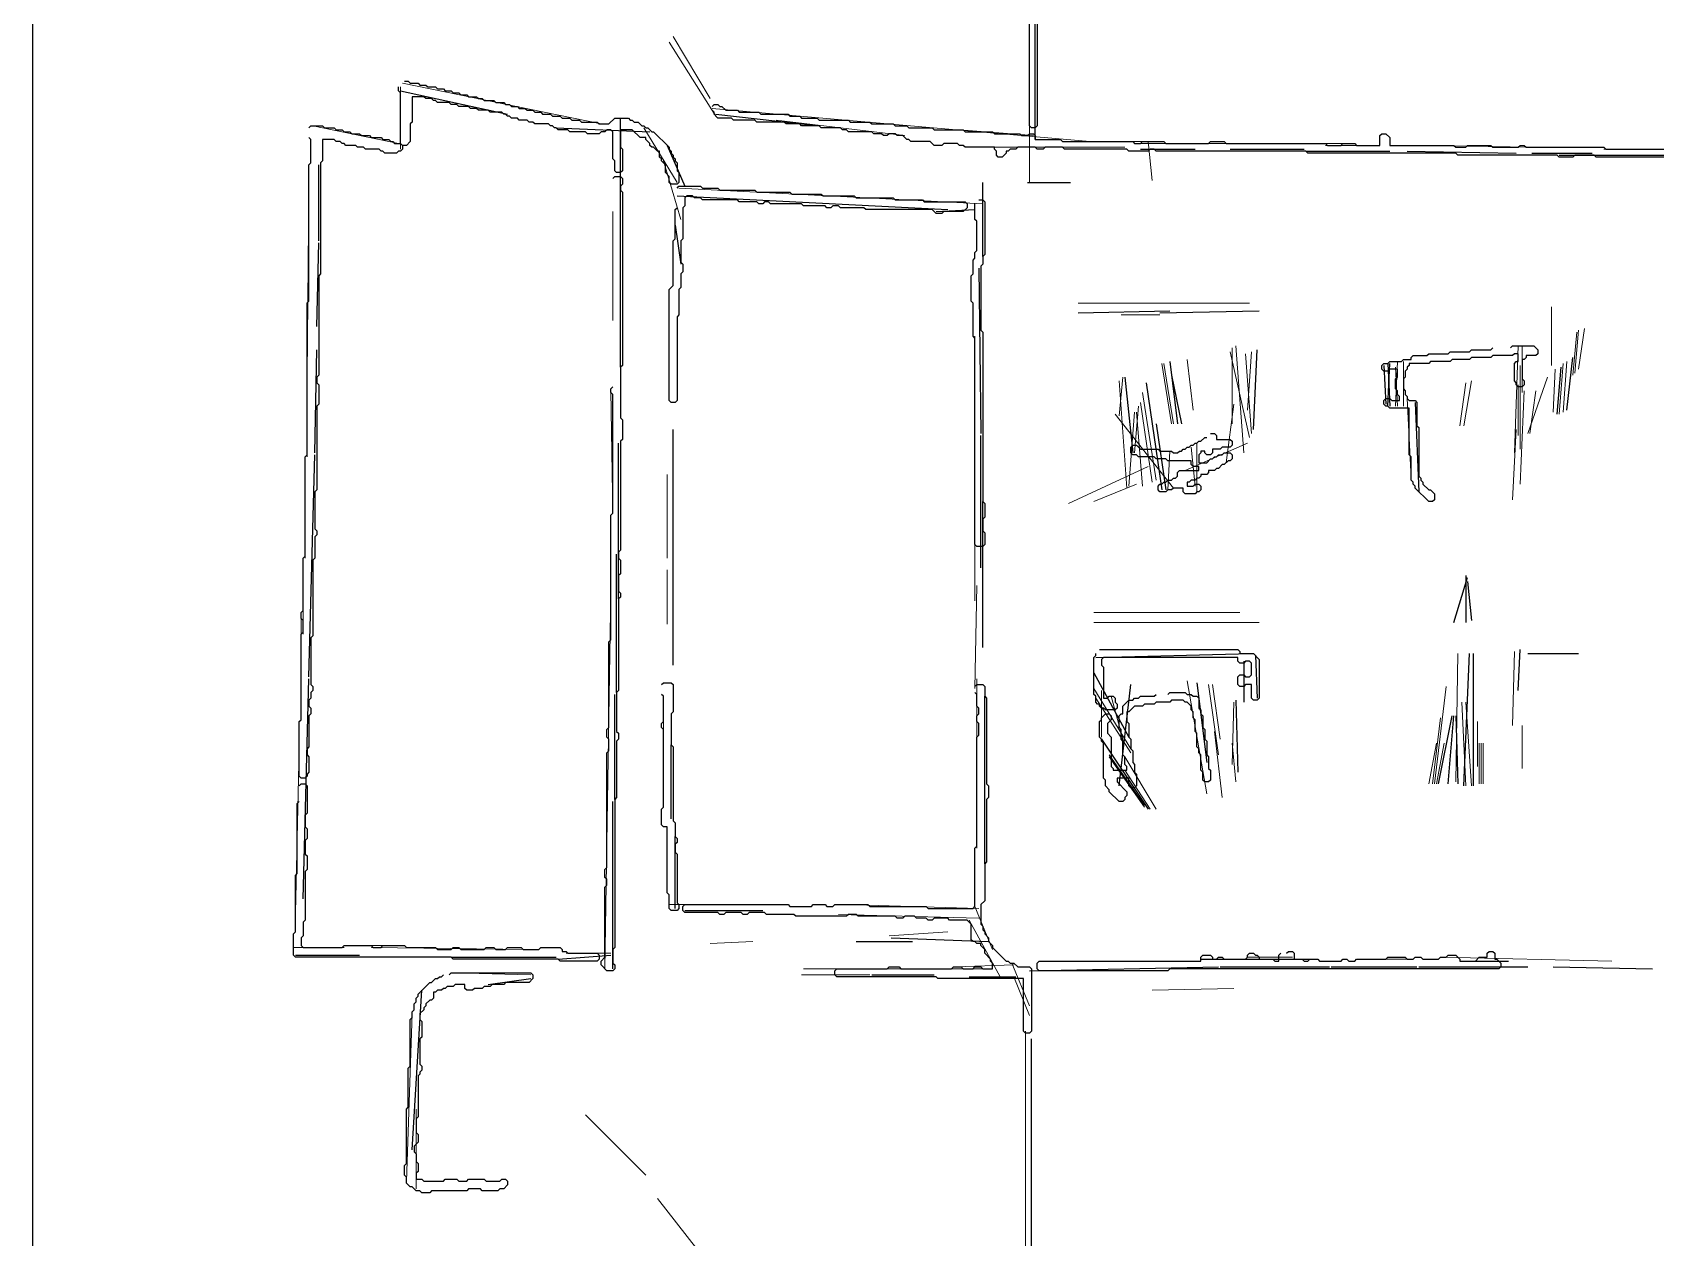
# Model space of a CAD drawing. Header units: metres. Extents: x 0 to 314, y 0 to 400.
# Drawn here: x 0 to 208.4, y 137.8 to 292.5 of the extents above; entities that cross this region are included whole.
import ezdxf

# ---------------------------------------------------------------- set-up
doc = ezdxf.new("R2010")
doc.units = ezdxf.units.M
for name, color, linetype in [('CUT', 7, 'Continuous'), ('FOLD', 1, 'Continuous'), ('OUTLINE', 3, 'Continuous')]:
    doc.layers.add(name, color=color, linetype=linetype)

msp = doc.modelspace()

# ---------------------------------------------------------------- linework, layer by layer
at = {"layer": 'CUT', "lineweight": 25}
for p, q in [((128.75, 278.75), (128.75, 313.75)), ((47.25, 285), (61, 282)), ((75.5, 249.5), (75.5, 281.5)), ((87.75, 282), (101, 280.5)), ((67.25, 280.25), (79.25, 279.75)), ((81.5, 278), (83.75, 272.75)), ((142.25, 277.5), (149.25, 277.5)), ((153.75, 277.5), (163.25, 277.5)), ((163.5, 277.25), (174.25, 277.25)), ((176.5, 277.25), (190.5, 277)), ((36.75, 265.75), (36.75, 275.5)), ((192.5, 277), (200.25, 277)), ((196, 276.75), (211.75, 276.75)), ((122, 263.75), (122, 273.25)), ((127.75, 273.25), (133.25, 273.25)), ((82.75, 271.5), (117.5, 269.75)), ((116, 269.5), (121, 269.75)), ((82.5, 267.75), (83.25, 262.75)), ((36.5, 254.75), (36.75, 265.5)), ((121.5, 262.25), (121.75, 241)), ((134.25, 256.5), (146, 256.75)), ((144.75, 256.5), (157.5, 256.75)), ((36.25, 238.5), (36.5, 251.75)), ((146, 250.25), (147, 242.25)), ((156.75, 241.5), (157.25, 251.75)), ((197, 244), (197.75, 250.75)), ((140.25, 248.25), (141.25, 238.5)), ((146.25, 248.5), (147.5, 242.25)), ((173.5, 249.75), (173.75, 244.75)), ((174, 250), (174.25, 244.5)), ((174, 244.5), (174.25, 250)), ((195.75, 243.5), (196.25, 249.5)), ((143, 247.5), (145, 233.75)), ((177.5, 245), (178, 233.5)), ((144.25, 242.25), (145.5, 233.75)), ((75.25, 219.75), (75.25, 239.75)), ((82.25, 211.25), (82.25, 241.5)), ((121.75, 223.75), (121.75, 240.75)), ((35.5, 209.75), (36.25, 238.25)), ((122, 213.5), (122, 232.25)), ((75, 207.75), (75, 225.5)), ((182.5, 216.75), (184.25, 222.5)), ((184, 222.75), (184, 216.75)), ((184.25, 222), (184.75, 217)), ((136.5, 212.25), (156.5, 212.75)), ((183.75, 195.75), (184.5, 212.75)), ((185, 195.75), (185, 212.75)), ((190.75, 208), (191, 213.25)), ((192, 212.75), (198.5, 212.75)), ((155.5, 211.75), (155.5, 206.5)), ((157, 212.5), (157.25, 207)), ((34.75, 181.25), (35.5, 209.5)), ((136.25, 210.25), (140.75, 202)), ((139.5, 195.75), (141, 208.75)), ((149.5, 209), (150.75, 198.75)), ((74.75, 194), (74.75, 207.5)), ((122.25, 185.75), (122.25, 207.25)), ((154.5, 206.75), (154.75, 197.5)), ((180.5, 196), (182.25, 204.75)), ((181.75, 196), (182.5, 204.75)), ((182.75, 204.75), (183, 196)), ((82, 191.5), (82, 201)), ((137.25, 201.75), (143.25, 192.75)), ((74.5, 172.25), (74.5, 193.75)), ((82.5, 180), (82.5, 189.25)), ((83.75, 179.75), (93.75, 179.75)), ((105.75, 175.75), (113, 175.75)), ((110.25, 176.25), (122.75, 175.75)), ((33.75, 174), (42, 174)), ((53.75, 173.75), (67.25, 173.75)), ((67.5, 173.5), (74.25, 174)), ((150, 173.5), (164.75, 173.5)), ((183.25, 173.25), (189.5, 173.25)), ((58.5, 170.25), (64, 171)), ((107.75, 171.5), (115.75, 171.5)), ((120.25, 171.25), (126.25, 171.25)), ((128, 172), (152.25, 172.5)), ((152.5, 172.5), (166.5, 172.5)), ((166.75, 172.5), (177.75, 172.5)), ((178, 172.5), (192, 172.5)), ((195.25, 172.5), (208, 172.25)), ((48.75, 149), (50, 169.5)), ((128.25, 131.5), (128.25, 163.25))]:
    msp.add_line(p, q, dxfattribs=at)
at = {"layer": 'FOLD', "lineweight": 18}
for p, q in [((128, 273.25), (128, 313.75)), ((82.25, 292), (87, 284)), ((81.75, 291.25), (87.75, 281.75)), ((47.25, 285.5), (47.25, 277.5)), ((47.5, 286), (73, 280.75)), ((87.25, 282.75), (135.75, 278.5)), ((36, 280.5), (47, 278.25)), ((78.5, 280.25), (82.75, 273.25)), ((95.5, 281.25), (112, 279.25)), ((119, 280), (128.5, 279.25)), ((123.5, 277.75), (140.25, 277.75)), ((136, 278.5), (145, 278.5)), ((142, 278.25), (150, 278.25)), ((143.25, 278.5), (143.75, 273.5)), ((150.25, 278.25), (157.25, 278.25)), ((157.5, 278.25), (169.5, 278.25)), ((166, 278), (173, 278)), ((178.5, 278), (192.5, 277.75)), ((201.75, 277.5), (209.25, 277.5)), ((81, 276), (83.25, 268.5)), ((35.25, 248.5), (35.5, 272.25)), ((83, 272.5), (122, 270.5)), ((74.5, 269.5), (74.5, 255.5)), ((134.25, 257.75), (156.25, 257.75)), ((195, 249.75), (195, 257.25)), ((81.75, 245.5), (81.75, 255.25)), ((139.75, 256.25), (144.75, 256.25)), ((198, 248.75), (198.5, 254.25)), ((198.5, 249.25), (199.25, 254.5)), ((121, 219.5), (121, 253.5)), ((154.5, 252.25), (155.5, 238.5)), ((190.25, 238.5), (190.75, 252.25)), ((191.25, 246.25), (191.25, 252.25)), ((197.75, 248.5), (198.25, 254)), ((148.25, 250.5), (149, 244)), ((153.75, 251.5), (156.25, 240.5)), ((154, 242.25), (154, 252)), ((155.75, 251.25), (156.5, 241)), ((156, 244), (156.5, 251.5)), ((175, 244.5), (175.25, 250.25)), ((176, 244.5), (176, 250.25)), ((196.5, 243.75), (197, 250.25)), ((35.25, 238), (35.25, 248.25)), ((139.5, 243.25), (140, 248.25)), ((145, 250), (146.25, 242.25)), ((145.25, 250), (146.5, 242.25)), ((175, 249.5), (175.25, 244.5)), ((191, 249.75), (191, 239)), ((192, 241), (194.5, 248.25)), ((195.25, 243.75), (195.5, 249.25)), ((196, 243.5), (196.5, 250)), ((74.25, 246.5), (74.5, 230.75)), ((139.5, 247.75), (140.5, 234)), ((142.5, 246.25), (144.25, 235)), ((183.25, 242), (184, 247.5)), ((183.75, 242), (184.75, 247.75)), ((190.75, 240.75), (190.75, 247.25)), ((191, 234.5), (191.5, 246.5)), ((192.25, 241), (193, 246.5)), ((141.5, 238.5), (142, 244.5)), ((142.25, 245), (143.75, 234.75)), ((153.25, 237.25), (154.25, 244.75)), ((176.5, 245.5), (177, 235.25)), ((139, 243.5), (146.5, 234)), ((140.75, 234.25), (141.5, 243.75)), ((141.75, 243.75), (142.5, 234.25)), ((148, 236.25), (156, 239.75)), ((149.5, 239.75), (149.5, 233.5)), ((190, 232.5), (190.5, 241.5)), ((35, 225), (35, 237.75)), ((145.75, 233.75), (146, 238.75)), ((148.75, 239.25), (149.25, 234.25)), ((81.5, 235.75), (81.5, 225)), ((133, 232), (143.25, 236.75)), ((136.25, 232.25), (141.75, 234.5)), ((74.25, 221), (74.25, 230.25)), ((34.75, 215.25), (34.75, 224.75)), ((81.5, 216.5), (81.5, 223.5)), ((121, 208.25), (121.25, 221.5)), ((73.5, 172.25), (74.25, 220.75)), ((34.5, 208), (34.5, 217.75)), ((136.25, 218), (155, 218)), ((136.25, 216.75), (157.5, 216.75)), ((137.25, 213.25), (154.5, 213.25)), ((182.75, 196.25), (183, 212.75)), ((190, 203.5), (190.25, 213)), ((121.25, 187.75), (121.25, 209.5)), ((148.25, 209.25), (150.75, 194.75)), ((151, 208.75), (152.25, 199.75)), ((151.5, 208.75), (152.5, 201.75)), ((180, 196), (181.5, 208.5)), ((136.25, 208.25), (141, 200.5)), ((136.5, 207), (141, 200)), ((137.25, 202), (137.25, 208)), ((138.5, 207.25), (140, 201.75)), ((154, 198.5), (154.25, 206.5)), ((183.5, 206.5), (184, 195.75)), ((184, 206.5), (184.75, 195.75)), ((81, 198.5), (81, 205.5)), ((179.75, 196), (180.75, 204.5)), ((151.75, 202.75), (152.75, 194.25)), ((185.5, 204), (185.5, 198.25)), ((191.25, 198), (191.25, 203.5)), ((33.75, 179.5), (34.25, 200.5)), ((154, 201.25), (154.5, 196.25)), ((179.25, 196), (180.25, 201.25)), ((180.25, 196), (181.25, 201.25)), ((185.75, 196), (185.75, 201.25)), ((186, 201.25), (186, 196)), ((186.25, 196), (186.25, 201.25)), ((138.25, 199.75), (142.75, 193.25)), ((138.25, 199.5), (142.75, 193)), ((140.25, 199.5), (144.25, 192.75)), ((140.25, 197.75), (143.5, 192.75)), ((81.5, 182.25), (81.5, 190.5)), ((81.75, 180.5), (96.75, 180.5)), ((103.5, 179.25), (121.5, 178.75)), ((104.25, 180.5), (121.5, 180)), ((121, 180.25), (123.25, 174.75)), ((120.25, 178.5), (124.25, 171.25)), ((40.25, 175.25), (47.5, 175.25)), ((87, 175.5), (92.5, 175.75)), ((110, 176.5), (117.5, 177)), ((33.5, 175), (40, 175)), ((43.5, 175), (63.75, 174.75)), ((68.5, 174.25), (74.25, 174.25)), ((125.75, 173), (128, 167.5)), ((129.5, 173.25), (150, 173.25)), ((156, 173.75), (161.75, 173.75)), ((170.25, 173.5), (177, 173.5)), ((181, 173.75), (202.75, 173.25)), ((54, 171.75), (64, 171.5)), ((98.75, 171.5), (107.5, 171.5)), ((99, 172.25), (123.25, 172.25)), ((118.5, 172.5), (126, 172.75)), ((126, 171.25), (128, 166.25)), ((143.75, 169.5), (154.25, 169.75)), ((48, 145), (48.75, 166.5)), ((127.5, 133.5), (127.5, 164.25)), ((49.25, 144), (49.25, 154.25)), ((71, 153.5), (78.75, 145.75)), ((80.25, 142.75), (86.5, 134.75))]:
    msp.add_line(p, q, dxfattribs=at)
at = {"layer": 'OUTLINE'}
for points in [[(0, 325.75), (0, 0.25)], [(129, 311.25), (129, 280.5), (128.75, 280.25), (128.25, 280.25), (128, 280.5), (128, 312.5)], [(47.75, 286.25), (48.25, 286.25), (48.5, 286), (49.5, 286), (49.75, 285.75), (50.5, 285.75), (50.75, 285.5), (51.75, 285.5), (52, 285.25), (52.75, 285.25), (53, 285), (53.75, 285), (54, 284.75), (54.75, 284.75), (55, 284.5), (55.75, 284.5), (56, 284.25), (57, 284.25), (57.25, 284), (57.75, 284), (58, 283.75), (59.25, 283.75), (59.5, 283.5), (60.5, 283.5), (60.75, 283.25), (61.25, 283.25), (61.5, 283), (62.25, 283), (62.5, 282.75), (63.25, 282.75), (63.5, 282.5), (64.25, 282.5), (64.5, 282.25), (65.25, 282.25), (65.5, 282), (66.5, 282), (66.75, 281.75), (67.75, 281.75), (68, 281.5), (69, 281.5), (69.25, 281.25), (70.25, 281.25), (70.5, 281), (72.5, 281), (72.75, 280.75), (74, 280.75), (74.75, 281.5), (76.5, 281.5), (76.75, 281.25), (77, 281.25), (77.25, 281), (77.75, 281), (78.25, 280.5), (78.5, 280.5), (78.75, 280.25), (79, 280.25), (79.5, 279.75), (79.75, 279.75), (81.75, 277.75), (81.75, 277.5), (82, 277.25), (82, 277), (82.25, 276.75), (82.25, 276.5), (82.5, 276.25), (82.5, 276), (82.75, 275.75), (82.75, 274.75), (83, 274.5), (83, 273.25), (82.75, 273), (82, 273), (81.75, 273.25), (81.75, 274), (81.25, 274.5), (81.25, 275.5), (80.75, 276), (80.75, 276.25), (80.5, 276.5), (80.5, 277.25), (80.25, 277.25), (79.75, 277.75), (79.5, 277.75), (79.25, 278), (79.25, 278.25), (78.75, 278.75), (78.75, 279), (78, 279), (77, 280), (75.5, 280), (75.5, 277.75), (75.75, 277.5), (75.75, 274.75), (75.5, 274.5), (75, 274.5), (74.75, 274.75), (74.75, 276), (74.5, 276.25), (74.5, 279.75), (74.25, 280), (73.75, 280), (73.5, 279.75), (73, 279.75), (72.75, 279.5), (71.25, 279.5), (71, 279.75), (69, 279.75), (68.75, 280), (67.5, 280), (67.25, 280.25), (67, 280.25), (66.75, 280.5), (66.5, 280.5), (66.25, 280.75), (64.5, 280.75), (64.25, 281), (63.75, 281), (63.5, 281.25), (62.5, 281.25), (62.25, 281.5), (61.5, 281.5), (61.25, 281.75), (61, 281.75), (60.75, 282), (60.5, 282), (60.25, 282.25), (58.75, 282.25), (58.5, 282.5), (57.25, 282.5), (57, 282.75), (56.25, 282.75), (56, 283), (54.75, 283), (54.5, 283.25), (53.75, 283.25), (53.5, 283.5), (52, 283.5), (51.75, 283.75), (51.5, 283.75), (51.25, 284), (50.5, 284), (50.25, 284.25), (48.75, 284.25), (48.75, 281), (48.5, 280.75), (48.5, 278.5), (48, 278), (47.5, 278), (47.25, 278.25), (47.25, 284.75), (47, 285), (47, 285.5)], [(87.25, 283), (87.5, 283.25), (88, 283.25), (88.25, 283), (88.5, 283), (89, 282.5), (90.5, 282.5), (90.75, 282.25), (93.25, 282.25), (93.5, 282), (97, 282), (97.25, 281.75), (98.5, 281.75), (98.75, 281.5), (100.75, 281.5), (101, 281.25), (104.75, 281.25), (105, 281), (107.5, 281), (107.75, 280.75), (110.5, 280.75), (110.75, 280.5), (112.25, 280.5), (112.5, 280.25), (115.5, 280.25), (115.75, 280), (119.5, 280), (119.75, 279.75), (123.25, 279.75), (123.5, 279.5), (126.75, 279.5), (127, 279.25), (127.75, 279.25), (128, 279.5), (128.5, 279.5), (128.75, 279.25), (128.75, 278.75), (132, 278.75), (132.25, 278.5), (141.25, 278.5), (141.5, 278.25), (142.25, 278.25), (142.5, 278.5), (145.25, 278.5), (145.5, 278.25), (151, 278.25), (151.25, 278.5), (153, 278.5), (153.25, 278.25), (166, 278.25), (166.25, 278), (168, 278), (168.25, 278.25), (169.75, 278.25), (170, 278), (173, 278), (173, 279.25), (173.25, 279.5), (173.75, 279.5), (174.25, 279), (174.25, 278), (182.5, 278), (182.75, 277.75), (184, 277.75), (184.25, 278), (187.25, 278), (187.5, 277.75), (190.75, 277.75), (191, 278), (191.5, 278), (191.75, 277.75), (201.75, 277.75), (202, 277.5), (209.5, 277.5)], [(209.5, 276.5), (200.75, 276.5), (200.5, 276.75), (198, 276.75), (197.75, 276.5), (196, 276.5), (195.75, 276.75), (183, 276.75), (182.75, 277), (163.75, 277), (163.5, 277.25), (144.25, 277.25), (144, 277.5), (143.5, 277.5), (143.25, 277.25), (140.75, 277.25), (140.5, 277.5), (132.5, 277.5), (132.25, 277.75), (130, 277.75), (129.75, 277.5), (129, 277.5), (128.75, 277.75), (126.5, 277.75), (126.25, 277.5), (125.5, 277.5), (125.25, 277.25), (125, 277.25), (125, 277), (124.5, 276.5), (124, 276.5), (123.75, 276.75), (123.75, 277.25), (123.5, 277.5), (123.5, 277.75), (119.75, 277.75), (119.5, 278), (119, 278), (118.75, 278.25), (117, 278.25), (116.75, 278), (115.75, 278), (115.25, 278.5), (112.75, 278.5), (112.5, 278.75), (112.25, 278.75), (111.75, 279.25), (111, 279.25), (110.75, 279.5), (110, 279.5), (109.75, 279.25), (109.25, 279.25), (109, 279.5), (108, 279.5), (107.75, 279.75), (104.75, 279.75), (104.5, 280), (104, 280), (103.75, 280.25), (101.25, 280.25), (101, 280.5), (98.75, 280.5), (98.5, 280.75), (96.75, 280.75), (96.5, 281), (93, 281), (92.75, 281.25), (90, 281.25), (89.75, 281.5), (88, 281.5), (87.5, 282), (87.5, 282.25), (87.25, 282.5)], [(35.5, 280.25), (35.75, 280.5), (37.25, 280.5), (37.5, 280.25), (38.75, 280.25), (39, 280), (39.75, 280), (40, 279.75), (40.75, 279.75), (41, 279.5), (42, 279.5), (42.25, 279.25), (43.25, 279.25), (43.5, 279), (44.75, 279), (45, 278.75), (45.75, 278.75), (46, 278.5), (46.25, 278.5), (46.5, 278.25), (47.25, 278.25), (47.5, 278), (47.5, 277.5), (47.25, 277.25), (47, 277.25), (46.75, 277), (45.25, 277), (45, 277.25), (44.75, 277.25), (44.5, 277.5), (42.75, 277.5), (42.5, 277.75), (41.75, 277.75), (41.5, 278), (40.25, 278), (40, 278.25), (39.75, 278.25), (39.5, 278.5), (39, 278.5), (38.75, 278.75), (37.25, 278.75), (37.25, 276), (37, 275.75), (37, 261.5), (36.75, 261.25), (36.75, 248.5), (36.5, 248.25), (36.5, 247.5), (36.75, 247.25), (36.75, 244.75), (36.5, 244.5), (36.5, 233.75), (36.25, 233.5), (36.25, 228.75), (36.5, 228.5), (36.5, 228), (36.25, 227.75), (36.25, 225), (36, 224.75), (36, 215), (35.75, 214.75), (35.75, 208.75), (36, 208.5), (36, 208), (35.75, 207.75), (35.75, 207), (35.5, 206.75), (35.5, 206), (35.75, 205.75), (35.75, 205), (35.5, 204.75), (35.5, 200.75), (35.25, 200.5), (35.25, 199.75), (35.5, 199.5), (35.5, 197.5), (35.25, 197.25), (35.25, 197), (35, 196.75), (34.5, 196.75), (34.25, 197), (34.25, 204), (34.5, 204.25), (34.5, 215.25), (34.75, 215.5), (34.75, 217), (34.5, 217.25), (34.5, 218), (34.75, 218.25), (34.75, 225), (35, 225.25), (35, 238), (35.25, 238.25), (35.25, 257.75), (35.5, 258), (35.5, 275.5), (35.75, 275.75), (35.75, 278.75), (35.5, 279)], [(74.5, 273.75), (74.75, 274), (75.5, 274), (75.75, 273.75), (75.75, 273), (75.5, 272.75), (75.5, 272.25), (75.75, 272), (75.75, 249.75), (75.5, 249.5), (75.5, 243), (75.75, 242.75), (75.75, 240.25), (75.5, 240), (75.5, 226), (75.25, 225.75), (75.25, 225), (75.5, 224.75), (75.5, 223), (75.25, 222.75), (75.25, 220.75), (75.5, 220.5), (75.5, 220), (75.25, 219.75), (75.25, 208), (75, 207.75), (75, 202.75), (75.25, 202.5), (75.25, 201.75), (75, 201.5), (75, 194.25), (74.75, 194), (74.75, 175), (74.5, 174.75), (74.5, 173), (74.75, 172.75), (74.75, 172.25), (74.5, 172), (73.75, 172), (73, 172.75), (73, 173.25), (73.5, 173.75), (73.5, 182.75), (73.75, 183), (73.75, 183.75), (73.5, 184), (73.5, 185), (73.75, 185.25), (73.75, 200), (74, 200.25), (74, 201.75), (73.75, 202), (73.75, 203), (74, 203.25), (74, 214.25), (74.25, 214.5), (74.25, 230.5), (74.5, 230.75), (74.5, 246), (74.25, 246.25), (74.25, 246.75), (74.5, 247)], [(82.75, 272.5), (83, 272.75), (85.75, 272.75), (86, 272.5), (88, 272.5), (88.25, 272.25), (92.75, 272.25), (93, 272), (97.25, 272), (97.5, 271.75), (101.25, 271.75), (101.5, 271.5), (105.5, 271.5), (105.75, 271.25), (110.5, 271.25), (110.75, 271), (114.25, 271), (114.5, 270.75), (119.75, 270.75), (120, 270.5), (120, 270), (119.5, 269.5), (117, 269.5), (116.75, 269.25), (116, 269.25), (115.5, 269.75), (107, 269.75), (106.75, 270), (103.75, 270), (103.5, 270.25), (102.75, 270.25), (102.5, 270), (102, 270), (101.75, 270.25), (99, 270.25), (98.75, 270.5), (94.75, 270.5), (94.5, 270.75), (94, 270.75), (93.75, 270.5), (93.25, 270.5), (93, 270.75), (90.75, 270.75), (90.5, 271), (86, 271), (85.75, 271.25), (85, 271.25), (84.75, 271.5), (84, 271.5), (83.75, 271.25), (83.75, 270.25), (83.5, 270), (83.5, 266), (83.25, 265.75), (83.25, 263), (83.5, 262.75), (83.5, 261.75), (83.25, 261.5), (83.25, 259.75), (83, 259.5), (83, 256.25), (82.75, 256), (82.75, 245.25), (82.5, 245), (82, 245), (81.75, 245.25), (81.75, 259.5), (82.25, 260), (82.25, 265.75), (82.5, 266), (82.5, 269.75), (82.75, 270)], [(121.5, 271), (122, 271), (122.25, 270.75), (122.25, 264), (122, 263.75), (122, 262.75), (121.75, 262.5), (121.75, 254.25), (122, 254), (122, 232.25), (122.25, 232), (122.25, 230.25), (122, 230), (122, 228.5), (122.25, 228.25), (122.25, 226.75), (122, 226.5), (121.25, 226.5), (121, 226.75), (121, 253.25), (120.75, 253.5), (120.75, 257.75), (120.5, 258), (120.5, 261.25), (120.75, 261.5), (120.75, 263.25), (121, 263.5), (121, 264.25), (121.25, 264.5), (121.25, 268.25), (121, 268.5), (121, 270.5)], [(189.75, 252), (190, 252.25), (192.75, 252.25), (193.25, 251.75), (193.25, 251.25), (193, 251), (191.75, 251), (191.75, 250.75), (191.5, 250.5), (191.25, 250.5), (191.25, 248), (191.5, 247.75), (191.5, 247.25), (191.25, 247), (190.75, 247), (190.5, 247.25), (190.5, 247.5), (190.25, 247.75), (190.25, 250), (190.5, 250.25), (190.75, 250.25), (190.75, 251.25), (190.25, 251.25), (190, 251), (187.5, 251), (187.25, 250.75), (184.75, 250.75), (184.5, 250.5), (182.25, 250.5), (182, 250.25), (179.5, 250.25), (179.25, 250), (176.75, 250), (176.75, 249.75), (176.5, 249.5), (176.5, 249.25), (176.25, 249), (176.25, 248.25), (176, 248), (176, 246.75), (176.25, 246.5), (176.25, 246), (176.5, 245.75), (176.5, 245.5), (176.75, 245.25), (177.5, 245.25), (177.75, 245), (177.75, 242), (178, 241.75), (178, 235.5), (178.25, 235.25), (178.25, 235), (178.5, 234.75), (178.5, 234.5), (179.25, 233.75), (179.5, 233.75), (180, 233.25), (180, 232.5), (179.75, 232.25), (179.25, 232.25), (177.5, 234), (177.5, 234.25), (177.25, 234.5), (177.25, 234.75), (177, 235), (177, 238), (176.75, 238.25), (176.75, 244.25), (174.25, 244.25), (174, 244.5), (173.75, 244.5), (173.5, 244.75), (173.5, 245.25), (173.75, 245.5), (174.25, 245.5), (174.5, 245.25), (175.5, 245.25), (175.5, 245.75), (175.25, 246), (175.25, 246.5), (175, 246.75), (175, 248), (175.25, 248.25), (175.25, 249.25), (174.25, 249.25), (174, 249), (173.5, 249), (173.25, 249.25), (173.25, 249.75), (173.5, 250), (174, 250), (174.25, 250.25), (175.75, 250.25), (176, 250.5), (177, 250.5), (177, 250.75), (177.25, 251), (179, 251), (179.25, 251.25), (181.75, 251.25), (182, 251.5), (184.5, 251.5), (184.75, 251.75), (187.25, 251.75), (187.5, 252)], [(151.25, 241), (151.75, 241), (152, 240.75), (152, 240.25), (153.75, 240.25), (154, 240), (154, 239.5), (153.75, 239.25), (152.75, 239.25), (152.5, 239), (151.5, 239), (151.5, 238.5), (151.25, 238.25), (150.75, 238.25), (150.5, 238.5), (150.5, 238.75), (150, 238.75), (150, 238.5), (149.75, 238.25), (149.75, 237.25), (150.75, 237.25), (151.25, 237.75), (151.5, 237.75), (151.75, 238), (152, 238), (152.25, 238.25), (152.75, 238.25), (153, 238.5), (153.75, 238.5), (154, 238.25), (154, 237.75), (153.75, 237.5), (153.5, 237.5), (153, 237), (152.75, 237), (152.25, 236.5), (152, 236.5), (151.75, 236.25), (151, 236.25), (151, 236), (150.75, 235.75), (150, 235.75), (150, 235.5), (149.75, 235.25), (149.5, 235.25), (149.25, 235), (148.75, 235), (148.5, 234.75), (148.25, 234.75), (148.25, 234.25), (149, 234.25), (149.25, 234.5), (149.75, 234.5), (150, 234.25), (150, 233.75), (149.75, 233.5), (149.5, 233.5), (149.25, 233.25), (148, 233.25), (147.75, 233.5), (147.75, 234), (146.5, 234), (146.25, 233.75), (145.75, 233.75), (145.5, 233.5), (144.75, 233.5), (144.5, 233.75), (144.5, 234.25), (144.75, 234.5), (145, 234.5), (145.25, 234.75), (145.5, 234.75), (145.75, 235), (146.25, 235), (146.5, 235.25), (146.75, 235.25), (147, 235.5), (147, 236), (147.25, 236.25), (149.75, 236.25), (149.75, 236.75), (149, 236.75), (148.75, 237), (148.75, 237.5), (145.75, 237.5), (145.5, 237.75), (144.25, 237.75), (144, 238), (142, 238), (141.75, 238.25), (141.25, 238.25), (141, 238.5), (141, 239.25), (141.25, 239.5), (141.75, 239.5), (142.25, 239), (144.5, 239), (144.75, 238.75), (146.25, 238.75), (146.5, 238.5), (147, 238.5), (147.25, 238.75), (147.5, 238.75), (147.75, 239), (148, 239), (148.25, 239.25), (148.5, 239.25), (148.75, 239.5), (149, 239.5), (149.25, 239.75), (149.5, 239.75), (149.75, 240), (150, 240), (150.5, 240.5), (150.75, 240.5)], [(137, 213.25), (154.75, 213.25), (155, 213), (155, 212.75), (156.75, 212.75), (157.5, 212), (157.5, 207), (157.25, 206.75), (156.75, 206.75), (156.5, 207), (156.5, 208.75), (155.75, 208.75), (155.5, 208.5), (155, 208.5), (154.75, 208.75), (154.75, 209.75), (155, 210), (155.5, 210), (155.75, 209.75), (156.25, 209.75), (156.5, 210), (156.5, 211.5), (156.25, 211.75), (155.75, 211.75), (155.5, 211.5), (155, 211.5), (154.75, 211.75), (154.75, 212.25), (137.5, 212.25), (137.25, 212), (137.25, 211.25), (137.5, 211), (137.5, 207), (138, 207), (138.25, 207.25), (138.75, 207.25), (139, 207), (139, 206.5), (139.25, 206.25), (139.25, 205.75), (139, 205.5), (137.75, 205.5), (137.5, 205.75), (137.25, 205.75), (137, 206), (137, 206.25), (136.75, 206.25), (136.5, 206.5), (136.5, 207.25), (136.25, 207.5), (136.25, 212.25), (136.5, 212.5), (136.5, 212.75)], [(80.75, 208.75), (81, 209), (82, 209), (82.25, 208.75), (82.25, 205.25), (82, 205), (82, 201), (82.25, 200.75), (82.25, 191.25), (82.5, 191), (82.5, 189.25), (82.75, 189), (82.75, 188.5), (82.5, 188.25), (82.5, 187.25), (82.75, 187), (82.75, 180.75), (83, 180.5), (83, 180), (82.75, 179.75), (82, 179.75), (81.75, 180), (81.75, 181.75), (81.5, 182), (81.5, 190.5), (81, 190.5), (80.75, 190.75), (80.75, 192.75), (81, 193), (81, 203), (80.75, 203.25), (80.75, 203.75), (81, 204), (81, 207.25), (80.75, 207.5)], [(121, 208.5), (121.25, 208.75), (122, 208.75), (122.25, 208.5), (122.25, 207.25), (122.5, 207), (122.5, 196), (122.75, 195.75), (122.75, 194.25), (122.5, 194), (122.5, 186), (122.25, 185.75), (122.25, 181), (121.75, 180.5), (121.75, 178), (122, 177.75), (122, 177.25), (122.25, 177), (122.25, 176.75), (122.75, 176.25), (122.75, 175.75), (123.25, 175.25), (123.25, 175), (125, 173.25), (125.25, 173.25), (125.5, 173), (126, 173), (126.5, 172.5), (128, 172.5), (128.25, 172.25), (128.25, 164.25), (128, 164), (127.5, 164), (127.25, 164.25), (127.25, 171), (116.25, 171), (116, 171.25), (103.25, 171.25), (103, 171.5), (103, 172), (103.25, 172.25), (109.75, 172.25), (110, 172.5), (111.25, 172.5), (111.5, 172.25), (118, 172.25), (118.25, 172.5), (119.25, 172.5), (119.5, 172.25), (120.75, 172.25), (121, 172.5), (121.75, 172.5), (122, 172.25), (123.25, 172.25), (123.25, 173), (123, 173.25), (123, 173.5), (122.25, 174.25), (122.25, 174.75), (121.75, 175.25), (121.75, 175.5), (121.25, 175.5), (121, 175.75), (120.75, 175.75), (120.5, 176), (120.5, 178), (120, 178.5), (117.75, 178.5), (117.5, 178.75), (115.75, 178.75), (115.5, 178.5), (115, 178.5), (114.75, 178.75), (113.5, 178.75), (113.25, 179), (112, 179), (111.75, 178.75), (111, 178.75), (110.75, 179), (106, 179), (105.75, 179.25), (104.75, 179.25), (104.5, 179), (98, 179), (97.75, 179.25), (94.25, 179.25), (94, 179.5), (92, 179.5), (91.75, 179.25), (91.25, 179.25), (91, 179.5), (89, 179.5), (88.75, 179.25), (88.25, 179.25), (88, 179.5), (83.75, 179.5), (83.5, 179.75), (83.5, 180.25), (83.75, 180.5), (97, 180.5), (97.25, 180.25), (100, 180.25), (100.25, 180.5), (101.75, 180.5), (102, 180.25), (102.75, 180.25), (103, 180.5), (107.25, 180.5), (107.5, 180.25), (114.75, 180.25), (115, 180), (120.75, 180), (121, 180.25), (121, 187.75), (121.25, 188), (121.25, 202), (121.5, 202.25), (121.5, 203.75), (121.25, 204), (121.25, 204.75), (121.5, 205), (121.5, 205.75), (121.25, 206), (121.25, 207.5), (121, 207.75)], [(145.75, 207.5), (146, 207.75), (148, 207.75), (148.25, 207.5), (148.75, 207.5), (149, 207.25), (149.5, 207.25), (149.75, 207), (149.75, 205.75), (150, 205.5), (150, 205), (150.25, 204.75), (150.25, 203.25), (150.5, 203), (150.5, 201.75), (150.75, 201.5), (150.75, 199.75), (151, 199.5), (151, 198), (151.25, 197.75), (151.25, 196.5), (151, 196.25), (150.5, 196.25), (150.25, 196.5), (150.25, 197.5), (150, 197.75), (150, 199.75), (149.75, 200), (149.75, 200.5), (149.5, 200.75), (149.5, 202.5), (149.25, 202.75), (149.25, 204.25), (149, 204.5), (149, 205.25), (148.75, 205.5), (148.75, 206), (148.25, 206.5), (148, 206.5), (147.75, 206.75), (146.25, 206.75), (146, 206.5), (144.25, 206.5), (144, 206.25), (142.75, 206.25), (142.5, 206), (141.5, 206), (140.75, 205.25), (140.5, 205.25), (140.5, 204), (140.75, 203.75), (140.75, 202), (141, 201.75), (141, 200.5), (141.25, 200.25), (141.25, 198.75), (141.5, 198.5), (141.5, 197.5), (141.75, 197.25), (141.75, 195.75), (141.5, 195.5), (141, 195.5), (140.75, 195.75), (140.75, 196.75), (139.25, 196.75), (139.25, 196.25), (140.5, 195), (140.5, 194.5), (140.25, 194.25), (140.25, 194), (140, 193.75), (139.5, 193.75), (138.25, 195), (138.25, 195.25), (137.75, 195.75), (137.75, 196.5), (137.5, 196.75), (137.5, 201.25), (137.25, 201.5), (137.25, 201.75), (137, 202), (137, 204), (137.25, 204.25), (137.25, 204.5), (137.75, 205), (138.25, 205), (138.5, 204.75), (138.5, 204.25), (138, 203.75), (138, 202.5), (138.5, 202), (138.5, 198.25), (138.75, 198), (138.75, 197.75), (140.5, 197.75), (140.5, 198.25), (140.25, 198.5), (140.25, 199.5), (140, 199.75), (140, 201.5), (139.75, 201.75), (139.75, 203), (139.5, 203.25), (139.5, 204.75), (139.75, 205), (140, 205), (140, 206), (140.75, 206.75), (141.25, 206.75), (141.5, 207), (142, 207), (142.25, 207.25), (144, 207.25), (144.25, 207.5)], [(34.25, 195.75), (34.5, 196), (35, 196), (35.25, 195.75), (35.25, 192.25), (35, 192), (35, 190.5), (35.25, 190.25), (35.25, 189), (35, 188.75), (35, 187), (35.25, 186.75), (35.25, 185), (35, 184.75), (35, 178.5), (34.75, 178.25), (34.75, 176.5), (34.5, 176.25), (34.5, 175.25), (34.75, 175), (39.75, 175), (40, 175.25), (43.5, 175.25), (43.75, 175), (44.75, 175), (45, 175.25), (47.75, 175.25), (48, 175), (51.75, 175), (52, 174.75), (53.75, 174.75), (54, 175), (54.75, 175), (55, 174.75), (58, 174.75), (58.25, 175), (59.25, 175), (59.5, 174.75), (60.75, 174.75), (61, 175), (62.75, 175), (63, 174.75), (65, 174.75), (65.25, 175), (67.75, 175), (68, 174.75), (68, 174.5), (68.5, 174.5), (68.75, 174.25), (72.5, 174.25), (72.75, 174), (72.75, 173.5), (72.5, 173.25), (67.75, 173.25), (67.5, 173.5), (54, 173.5), (53.75, 173.75), (33.75, 173.75), (33.5, 174), (33.5, 176.75), (33.75, 177), (33.75, 184.25), (34, 184.5), (34, 193.5), (34.25, 193.75)], [(161, 174.25), (161.25, 174.5), (161.75, 174.5), (162, 174.25), (162, 173.5), (163, 173.5), (163.25, 173.25), (163.75, 173.25), (164, 173.5), (165, 173.5), (165.25, 173.25), (168, 173.25), (168.25, 173.5), (168.75, 173.5), (169, 173.25), (169.75, 173.25), (170, 173.5), (173.75, 173.5), (174, 173.75), (176.25, 173.75), (176.5, 173.5), (177.25, 173.5), (177.5, 173.75), (178.25, 173.75), (178.5, 173.5), (180.5, 173.5), (180.75, 173.75), (181.5, 173.75), (181.75, 174), (182.75, 174), (183.25, 173.5), (183.25, 173.25), (185.25, 173.25), (185.75, 173.75), (186.75, 173.75), (186.75, 174.25), (187, 174.5), (187.5, 174.5), (187.75, 174.25), (187.75, 173.5), (188, 173.5), (188.5, 173), (188.5, 172.5), (188.25, 172.25), (146, 172.25), (145.75, 172), (129.25, 172), (129, 172.25), (129, 173), (129.25, 173.25), (150, 173.25), (150, 173.75), (150.25, 174), (151.25, 174), (151.5, 173.75), (151.5, 173.5), (152, 173.5), (152.25, 173.75), (152.75, 173.75), (153, 173.5), (155.75, 173.5), (156, 173.75), (156, 174), (156.25, 174.25), (156.75, 174.25), (157, 174), (157.25, 174), (157.5, 173.75), (157.5, 173.5), (159.25, 173.5), (159.5, 173.25), (160, 173.25), (160, 174), (160.25, 174.25)], [(53.5, 171.5), (53.75, 171.75), (64, 171.75), (64.25, 171.5), (64.25, 171), (63.75, 170.5), (60.75, 170.5), (60.5, 170.25), (59, 170.25), (58.75, 170), (58, 170), (57.75, 169.75), (56.75, 169.75), (56.5, 169.5), (55.75, 169.5), (55.5, 169.75), (55.5, 170.25), (54.25, 170.25), (54, 170), (53.25, 170), (53, 169.75), (52.75, 169.75), (52.5, 169.5), (52, 169.5), (51.75, 169.25), (51.5, 169.25), (51.5, 168.5), (51.25, 168.25), (51, 168.25), (50.5, 167.75), (50.5, 167.5), (50.25, 167.25), (50.25, 167), (49.75, 166.5), (49.75, 165.75), (50, 165.5), (50, 163.5), (49.75, 163.25), (49.75, 160), (50, 159.75), (50, 159.25), (49.75, 159), (49.75, 158.75), (49.5, 158.5), (49.5, 153.25), (49.25, 153), (49.25, 151.25), (49.5, 151), (49.5, 150), (49, 149.5), (49, 148.75), (49.25, 148.5), (49.25, 147.5), (49.5, 147.25), (49.5, 146.25), (49.25, 146), (49.25, 145.25), (50, 145.25), (50.25, 145), (52.75, 145), (53, 145.25), (54.5, 145.25), (54.75, 145), (55.75, 145), (56, 145.25), (58, 145.25), (58.25, 145), (60, 145), (60.25, 145.25), (60.75, 145.25), (61, 145), (61, 144.5), (60.5, 144), (60, 144), (59.75, 143.75), (57.75, 143.75), (57.5, 144), (56, 144), (55.75, 143.75), (51.25, 143.75), (51, 143.5), (50, 143.5), (49.75, 143.75), (49.25, 143.75), (48.75, 144.25), (48.5, 144.25), (48, 144.75), (48, 145.5), (47.75, 145.75), (47.75, 147), (48, 147.25), (48, 154.25), (48.25, 154.5), (48.25, 159.5), (48.5, 159.75), (48.5, 165.75), (48.75, 166), (48.75, 166.75), (49, 167), (49, 167.75), (49.25, 168), (49.25, 168.5), (49.5, 168.75), (49.5, 169), (51, 170.5), (51.25, 170.5), (51.75, 171), (52, 171), (52.25, 171.25), (52.5, 171.25), (52.75, 171.5)]]:
    msp.add_lwpolyline(points, dxfattribs=at)

doc.saveas('drawing.dxf')
